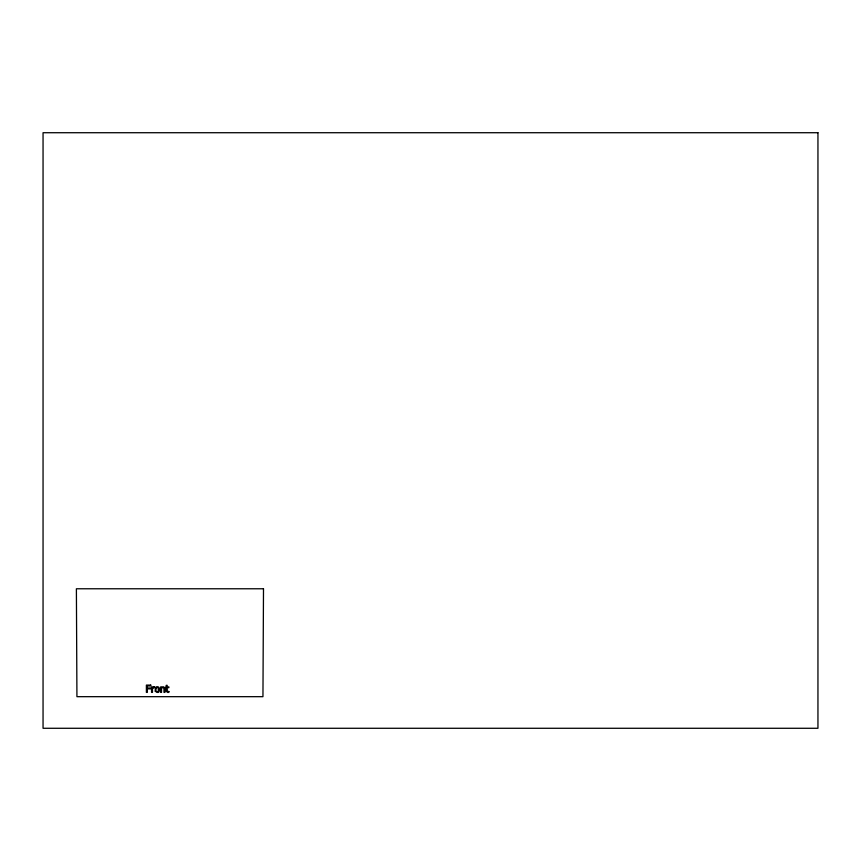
<?xml version="1.0" encoding="UTF-8"?>
<svg xmlns="http://www.w3.org/2000/svg" width="861" height="861" viewBox="0 0 861 861"><rect width="100%" height="100%" fill="white"/><g stroke="black" fill="none" stroke-linecap="round" stroke-linejoin="round"><path stroke-width="1.29" d="M153.721 686.949L152.472 687.724L152.472 686.906L151.547 686.906L151.547 692.384L152.472 692.384L152.472 688.499C153.344 688.122 155.744 687.315 153.721 686.949A1.797 1.797 0 0 1 154.453 686.938M263.498 588.773L262.949 696.678L76.93 696.678L76.392 588.773L263.498 588.773M159.662 689.65L159.005 691.781A2.163 2.163 0 0 1 157.757 692.481L155.141 691.329L155.454 687.519A2.185 2.185 0 0 1 156.702 686.798L157.757 686.798A2.163 2.163 0 0 1 159.005 687.508L159.662 689.65M155.819 688.725L156.121 691.211A1.248 1.248 0 0 0 156.885 691.706L157.563 691.706A1.248 1.248 0 0 0 158.327 691.222L158.327 688.068A1.238 1.238 0 0 0 157.563 687.584L156.885 687.584A1.248 1.248 0 0 0 156.121 688.068L155.819 688.725M161.943 687.186L160.609 686.906L160.609 692.384L161.534 692.384L161.534 688.294L162.245 687.821A1.571 1.571 0 0 1 163.267 687.659L163.956 688.563L163.988 692.384L164.914 692.384C165.646 690.533 165.097 685.205 161.943 687.186M168.831 691.501L167.314 691.34L167.185 687.67L168.885 687.67L168.885 686.906L167.185 686.906L167.185 685.334L166.27 685.334L165.646 687.67L166.27 687.67L166.377 691.501L167.863 692.492L168.885 692.33L168.885 691.501M817.95 132.723L43.05 132.723L43.05 728.277L817.95 728.277L817.95 132.723M150.75 685.087L146.392 685.087L146.392 692.384L147.36 692.384L147.36 688.865L150.61 688.865L150.61 688.004L147.36 688.004L147.36 685.948L150.75 685.948L150.75 685.087"/></g></svg>
